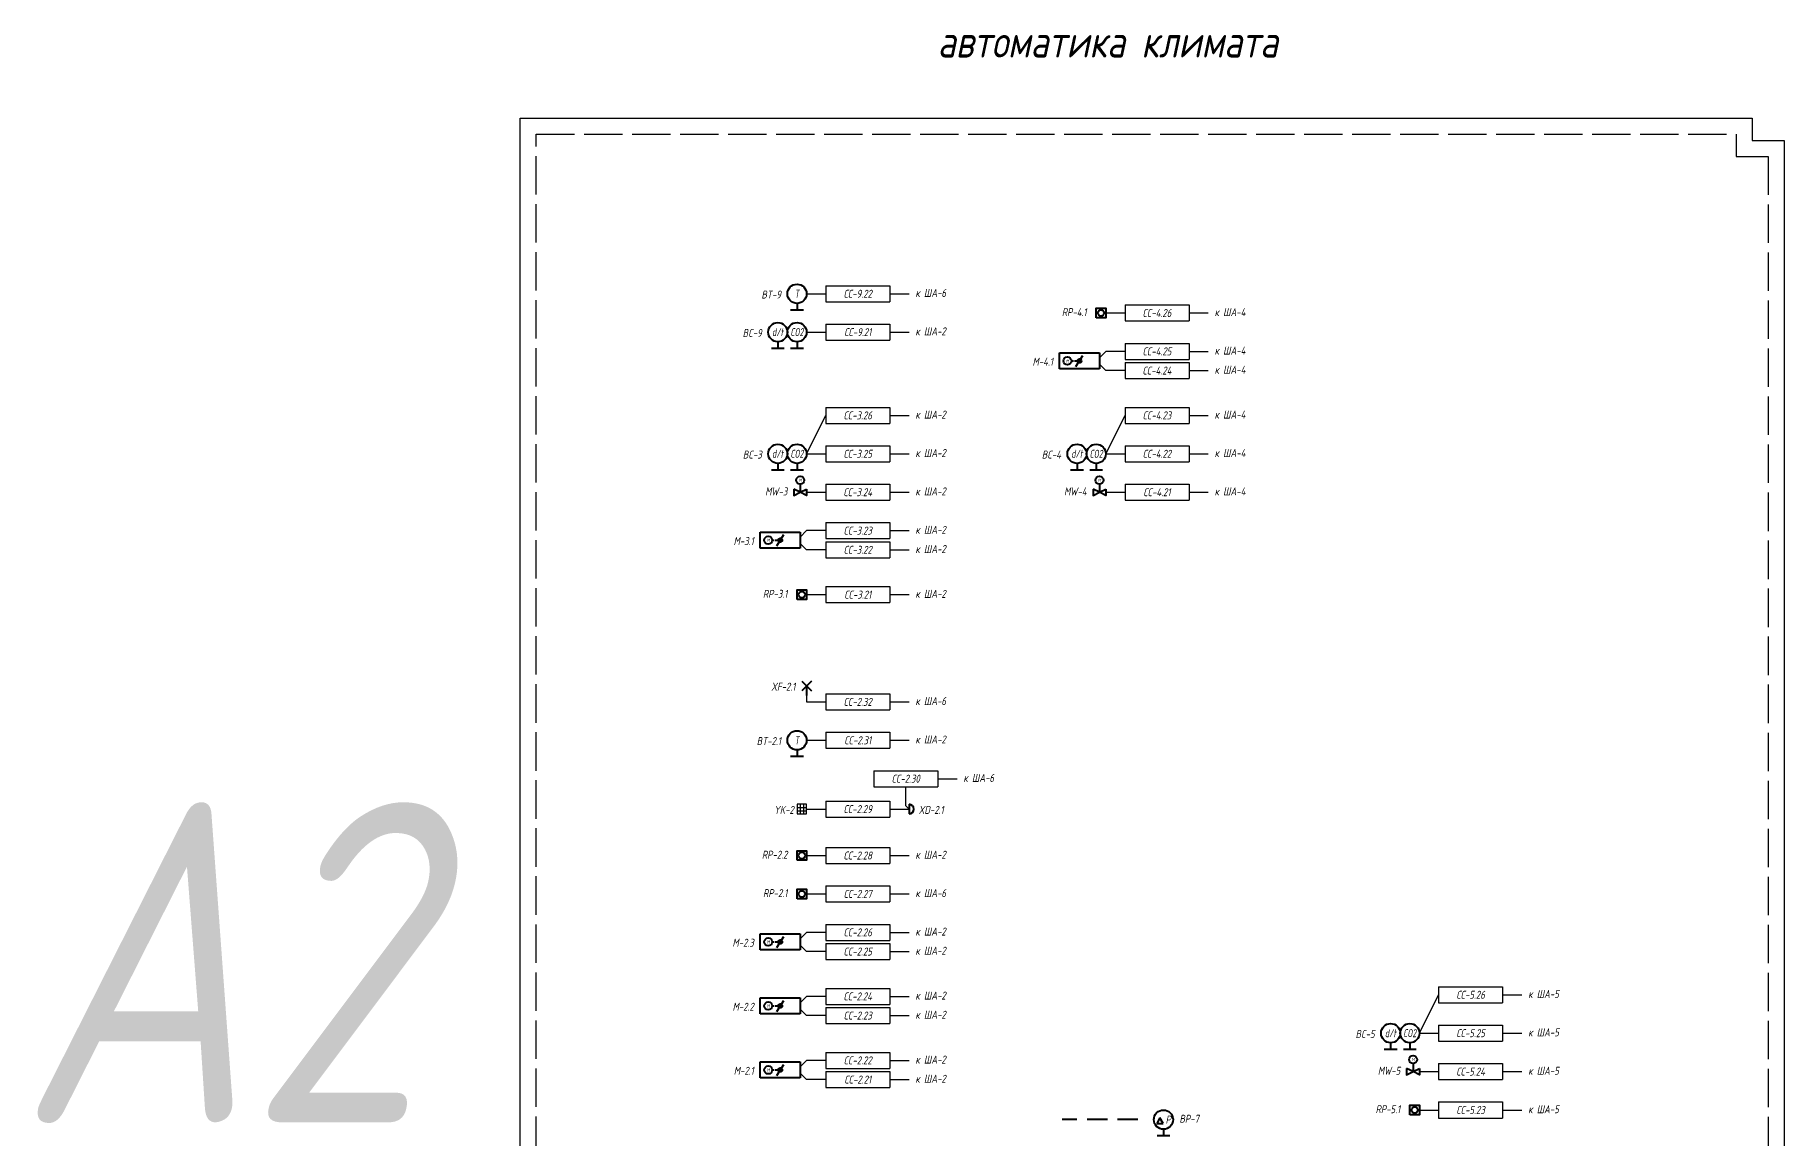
# Model space of a CAD drawing. Header units: millimetres. Extents: x -1048 to 3005, y -1068 to 487.
# Drawn here: x 1382 to 1928, y -187 to 158 of the extents above; entities that cross this region are included whole.
import ezdxf
from ezdxf.enums import TextEntityAlignment as Align

# ---------------------------------------------------------------- set-up
doc = ezdxf.new("R2010")
doc.units = ezdxf.units.MM
doc.linetypes.add('ACAD_ISO02W100', pattern=[15, 12, -3])
doc.linetypes.add('DASHED', pattern=[19.05, 12.7, -6.35])
doc.layers.add('noprint', color=2, linetype='Continuous', plot=False)
doc.styles.get("Standard").update_dxf_attribs({"font": 'arial.ttf'})
doc.styles.add('ГОСТ-ISOCPEUR', font='isocpeui.ttf', dxfattribs={"width": 0.8})
doc.linetypes.add('24AC', pattern='A,20,-5,["24AC",Standard,S=2.54,R=0,X=-5,Y=-1.27],-5', length=30)

# ---------------------------------------------------------------- blocks, each defined once
blk = doc.blocks.new('дроссель d100')
at = {"color": 0, "lineweight": -2}
for p, q in [((0, 0), (0, 100)), ((0, 100), (250, 100)), ((250, 0), (0, 0)), ((103, 15), (147, 85)), ((250, 100), (250, 0))]:
    blk.add_line(p, q, dxfattribs=at)
at = {"color": 0, "linetype": 'DASHED', "lineweight": -2}
blk.add_line((75, 50), (125, 50), dxfattribs=at)
at = {"color": 0, "lineweight": -2}
for centre, radius in [((50, 50), 25), ((125, 50), 12.5)]:
    blk.add_circle(centre, radius, dxfattribs=at)
at = {"color": 0, "lineweight": -2, "style": 'ГОСТ-ISOCPEUR', "width": 0.8}
blk.add_text('M', height=20, dxfattribs=at).set_placement((50, 50), align=Align.MIDDLE_CENTER)
blk = doc.blocks.new('*T241')
at = {"color": 0, "linetype": 'ByBlock', "lineweight": -2, "transparency": 16777216}
for p, q in [((0, 0), (20, 0)), ((0, 0), (0, -5)), ((20, 0), (20, -5)), ((0, -5), (20, -5))]:
    blk.add_line(p, q, dxfattribs=at)
at = {"color": 0, "transparency": 16777216, "insert": (10, -2.5), "char_height": 2.5, "width": 19, "attachment_point": 5, "style": 'ГОСТ-ISOCPEUR'}
blk.add_mtext('{СС-2.21}', dxfattribs=at)
blk = doc.blocks.new('*T242')
at = {"color": 0, "linetype": 'ByBlock', "lineweight": -2, "transparency": 16777216}
for p, q in [((0, 0), (20, 0)), ((0, 0), (0, -5)), ((20, 0), (20, -5)), ((0, -5), (20, -5))]:
    blk.add_line(p, q, dxfattribs=at)
at = {"color": 0, "transparency": 16777216, "insert": (10, -2.5), "char_height": 2.5, "width": 19, "attachment_point": 5, "style": 'ГОСТ-ISOCPEUR'}
blk.add_mtext('{СС-2.22}', dxfattribs=at)
blk = doc.blocks.new('*T243')
at = {"color": 0, "linetype": 'ByBlock', "lineweight": -2, "transparency": 16777216}
for p, q in [((0, 0), (20, 0)), ((0, 0), (0, -5)), ((20, 0), (20, -5)), ((0, -5), (20, -5))]:
    blk.add_line(p, q, dxfattribs=at)
at = {"color": 0, "transparency": 16777216, "insert": (10, -2.5), "char_height": 2.5, "width": 19, "attachment_point": 5, "style": 'ГОСТ-ISOCPEUR'}
blk.add_mtext('{СС-2.23}', dxfattribs=at)
blk = doc.blocks.new('*T244')
at = {"color": 0, "linetype": 'ByBlock', "lineweight": -2, "transparency": 16777216}
for p, q in [((0, 0), (20, 0)), ((0, 0), (0, -5)), ((20, 0), (20, -5)), ((0, -5), (20, -5))]:
    blk.add_line(p, q, dxfattribs=at)
at = {"color": 0, "transparency": 16777216, "insert": (10, -2.5), "char_height": 2.5, "width": 19, "attachment_point": 5, "style": 'ГОСТ-ISOCPEUR'}
blk.add_mtext('{СС-2.24}', dxfattribs=at)
blk = doc.blocks.new('*T245')
at = {"color": 0, "linetype": 'ByBlock', "lineweight": -2, "transparency": 16777216}
for p, q in [((0, 0), (20, 0)), ((0, 0), (0, -5)), ((20, 0), (20, -5)), ((0, -5), (20, -5))]:
    blk.add_line(p, q, dxfattribs=at)
at = {"color": 0, "transparency": 16777216, "insert": (10, -2.5), "char_height": 2.5, "width": 19, "attachment_point": 5, "style": 'ГОСТ-ISOCPEUR'}
blk.add_mtext('{СС-2.25}', dxfattribs=at)
blk = doc.blocks.new('*T246')
at = {"color": 0, "linetype": 'ByBlock', "lineweight": -2, "transparency": 16777216}
for p, q in [((0, 0), (20, 0)), ((0, 0), (0, -5)), ((20, 0), (20, -5)), ((0, -5), (20, -5))]:
    blk.add_line(p, q, dxfattribs=at)
at = {"color": 0, "transparency": 16777216, "insert": (10, -2.5), "char_height": 2.5, "width": 19, "attachment_point": 5, "style": 'ГОСТ-ISOCPEUR'}
blk.add_mtext('{СС-2.26}', dxfattribs=at)
blk = doc.blocks.new('регулятор')
at = {"color": 0, "lineweight": -2}
blk.add_lwpolyline([(-1.5, -1.5), (-1.5, 1.5), (1.5, 1.5), (1.5, -1.5)], close=True, dxfattribs=at)
blk.add_circle((0, 0), 1, dxfattribs=at)
blk = doc.blocks.new('*T247')
at = {"color": 0, "linetype": 'ByBlock', "lineweight": -2, "transparency": 16777216}
for p, q in [((0, 0), (20, 0)), ((0, 0), (0, -5)), ((20, 0), (20, -5)), ((0, -5), (20, -5))]:
    blk.add_line(p, q, dxfattribs=at)
at = {"color": 0, "transparency": 16777216, "insert": (10, -2.5), "char_height": 2.5, "width": 19, "attachment_point": 5, "style": 'ГОСТ-ISOCPEUR'}
blk.add_mtext('{СС-2.27}', dxfattribs=at)
blk = doc.blocks.new('*T248')
at = {"color": 0, "linetype": 'ByBlock', "lineweight": -2, "transparency": 16777216}
for p, q in [((0, 0), (20, 0)), ((0, 0), (0, -5)), ((20, 0), (20, -5)), ((0, -5), (20, -5))]:
    blk.add_line(p, q, dxfattribs=at)
at = {"color": 0, "transparency": 16777216, "insert": (10, -2.5), "char_height": 2.5, "width": 19, "attachment_point": 5, "style": 'ГОСТ-ISOCPEUR'}
blk.add_mtext('{СС-2.28}', dxfattribs=at)
blk = doc.blocks.new('клавиатура ОС')
at = {"color": 0}
for p, q in [((0, 2), (3, 2)), ((0, 1), (3, 1)), ((1, 3), (1, 0)), ((2, 3), (2, 0))]:
    blk.add_line(p, q, dxfattribs=at)
blk.add_lwpolyline([(0, 0), (3, 0), (3, 3), (0, 3)], close=True, dxfattribs=at)
blk = doc.blocks.new('коробка коммутационная')
at = {"color": 0, "lineweight": -2}
blk.add_line((0, 3), (0, 0), dxfattribs=at)
blk.add_arc((0, 1.5), 1.5, 270, 90, dxfattribs=at)
blk = doc.blocks.new('*T249')
at = {"color": 0, "linetype": 'ByBlock', "lineweight": -2, "transparency": 16777216}
for p, q in [((0, 0), (20, 0)), ((0, 0), (0, -5)), ((20, 0), (20, -5)), ((0, -5), (20, -5))]:
    blk.add_line(p, q, dxfattribs=at)
at = {"color": 0, "transparency": 16777216, "insert": (10, -2.5), "char_height": 2.5, "width": 19, "attachment_point": 5, "style": 'ГОСТ-ISOCPEUR'}
blk.add_mtext('{СС-2.29}', dxfattribs=at)
blk = doc.blocks.new('*T250')
at = {"color": 0, "linetype": 'ByBlock', "lineweight": -2, "transparency": 16777216}
for p, q in [((0, 0), (20, 0)), ((0, 0), (0, -5)), ((20, 0), (20, -5)), ((0, -5), (20, -5))]:
    blk.add_line(p, q, dxfattribs=at)
at = {"color": 0, "transparency": 16777216, "insert": (10, -2.5), "char_height": 2.5, "width": 19, "attachment_point": 5, "style": 'ГОСТ-ISOCPEUR'}
blk.add_mtext('{СС-2.30}', dxfattribs=at)
blk = doc.blocks.new('*T251')
at = {"color": 0, "linetype": 'ByBlock', "lineweight": -2, "transparency": 16777216}
for p, q in [((0, 0), (20, 0)), ((0, 0), (0, -5)), ((20, 0), (20, -5)), ((0, -5), (20, -5))]:
    blk.add_line(p, q, dxfattribs=at)
at = {"color": 0, "transparency": 16777216, "insert": (10, -2.5), "char_height": 2.5, "width": 19, "attachment_point": 5, "style": 'ГОСТ-ISOCPEUR'}
blk.add_mtext('{СС-3.21}', dxfattribs=at)
blk = doc.blocks.new('*T252')
at = {"color": 0, "linetype": 'ByBlock', "lineweight": -2, "transparency": 16777216}
for p, q in [((0, 0), (20, 0)), ((0, 0), (0, -5)), ((20, 0), (20, -5)), ((0, -5), (20, -5))]:
    blk.add_line(p, q, dxfattribs=at)
at = {"color": 0, "transparency": 16777216, "insert": (10, -2.5), "char_height": 2.5, "width": 19, "attachment_point": 5, "style": 'ГОСТ-ISOCPEUR'}
blk.add_mtext('{СС-3.22}', dxfattribs=at)
blk = doc.blocks.new('*T253')
at = {"color": 0, "linetype": 'ByBlock', "lineweight": -2, "transparency": 16777216}
for p, q in [((0, 0), (20, 0)), ((0, 0), (0, -5)), ((20, 0), (20, -5)), ((0, -5), (20, -5))]:
    blk.add_line(p, q, dxfattribs=at)
at = {"color": 0, "transparency": 16777216, "insert": (10, -2.5), "char_height": 2.5, "width": 19, "attachment_point": 5, "style": 'ГОСТ-ISOCPEUR'}
blk.add_mtext('{СС-3.23}', dxfattribs=at)
blk = doc.blocks.new('вентиль с электроприводом')
at = {"color": 0, "linetype": 'DASHED', "lineweight": -2}
blk.add_line((0, 2.5), (0, 0), dxfattribs=at)
at = {"color": 0, "lineweight": -2}
for points in [[(-2, 1), (-2, -1), (0, 0), (-2, 1)], [(2, 1), (2, -1), (0, 0), (2, 1)]]:
    blk.add_lwpolyline(points, dxfattribs=at)
blk.add_circle((0, 3.75), 1.25, dxfattribs=at)
at = {"color": 0, "lineweight": -2, "style": 'ГОСТ-ISOCPEUR', "width": 0.8}
blk.add_text('M', height=1, rotation=360, dxfattribs=at).set_placement((0, 3.75), align=Align.MIDDLE_CENTER)
blk = doc.blocks.new('*T254')
at = {"color": 0, "linetype": 'ByBlock', "lineweight": -2, "transparency": 16777216}
for p, q in [((0, 0), (20, 0)), ((0, 0), (0, -5)), ((20, 0), (20, -5)), ((0, -5), (20, -5))]:
    blk.add_line(p, q, dxfattribs=at)
at = {"color": 0, "transparency": 16777216, "insert": (10, -2.5), "char_height": 2.5, "width": 19, "attachment_point": 5, "style": 'ГОСТ-ISOCPEUR'}
blk.add_mtext('{СС-3.24}', dxfattribs=at)
blk = doc.blocks.new('датчик CO2')
at = {"color": 0, "lineweight": -2}
for p, q in [((-2, 0), (2, 0)), ((0, 2), (0, 0))]:
    blk.add_line(p, q, dxfattribs=at)
blk.add_circle((0, 5), 3, dxfattribs=at)
at = {"color": 0, "lineweight": -2, "style": 'ГОСТ-ISOCPEUR', "width": 0.6}
blk.add_text('CO2', height=2.5, rotation=360, dxfattribs=at).set_placement((-0.01, 5), align=Align.MIDDLE_CENTER)
blk = doc.blocks.new('*T255')
at = {"color": 0, "linetype": 'ByBlock', "lineweight": -2, "transparency": 16777216}
for p, q in [((0, 0), (20, 0)), ((0, 0), (0, -5)), ((20, 0), (20, -5)), ((0, -5), (20, -5))]:
    blk.add_line(p, q, dxfattribs=at)
at = {"color": 0, "transparency": 16777216, "insert": (10, -2.5), "char_height": 2.5, "width": 19, "attachment_point": 5, "style": 'ГОСТ-ISOCPEUR'}
blk.add_mtext('{СС-3.25}', dxfattribs=at)
blk = doc.blocks.new('*T256')
at = {"color": 0, "linetype": 'ByBlock', "lineweight": -2, "transparency": 16777216}
for p, q in [((0, 0), (20, 0)), ((0, 0), (0, -5)), ((20, 0), (20, -5)), ((0, -5), (20, -5))]:
    blk.add_line(p, q, dxfattribs=at)
at = {"color": 0, "transparency": 16777216, "insert": (10, -2.5), "char_height": 2.5, "width": 19, "attachment_point": 5, "style": 'ГОСТ-ISOCPEUR'}
blk.add_mtext('{СС-3.26}', dxfattribs=at)
blk = doc.blocks.new('*T257')
at = {"color": 0, "linetype": 'ByBlock', "lineweight": -2, "transparency": 16777216}
for p, q in [((0, 0), (20, 0)), ((0, 0), (0, -5)), ((20, 0), (20, -5)), ((0, -5), (20, -5))]:
    blk.add_line(p, q, dxfattribs=at)
at = {"color": 0, "transparency": 16777216, "insert": (10, -2.5), "char_height": 2.5, "width": 19, "attachment_point": 5, "style": 'ГОСТ-ISOCPEUR'}
blk.add_mtext('{СС-9.21}', dxfattribs=at)
blk = doc.blocks.new('*T258')
at = {"color": 0, "linetype": 'ByBlock', "lineweight": -2, "transparency": 16777216}
for p, q in [((0, 0), (20, 0)), ((0, 0), (0, -5)), ((20, 0), (20, -5)), ((0, -5), (20, -5))]:
    blk.add_line(p, q, dxfattribs=at)
at = {"color": 0, "transparency": 16777216, "insert": (10, -2.5), "char_height": 2.5, "width": 19, "attachment_point": 5, "style": 'ГОСТ-ISOCPEUR'}
blk.add_mtext('{СС-9.22}', dxfattribs=at)
blk = doc.blocks.new('датчик температуры')
at = {"color": 0, "lineweight": -2}
for p, q in [((-2, 0), (2, 0)), ((0, 2), (0, 0))]:
    blk.add_line(p, q, dxfattribs=at)
blk.add_circle((0, 5), 3, dxfattribs=at)
at = {"color": 0, "lineweight": -2, "style": 'ГОСТ-ISOCPEUR', "width": 0.6}
blk.add_text('T', height=2.5, rotation=360, dxfattribs=at).set_placement((-0.01, 5), align=Align.MIDDLE_CENTER)
blk = doc.blocks.new('*T264')
at = {"color": 0, "linetype": 'ByBlock', "lineweight": -2, "transparency": 16777216}
for p, q in [((0, 0), (20, 0)), ((0, 0), (0, -5)), ((20, 0), (20, -5)), ((0, -5), (20, -5))]:
    blk.add_line(p, q, dxfattribs=at)
at = {"color": 0, "transparency": 16777216, "insert": (10, -2.5), "char_height": 2.5, "width": 19, "attachment_point": 5, "style": 'ГОСТ-ISOCPEUR'}
blk.add_mtext('{СС-5.23}', dxfattribs=at)
blk = doc.blocks.new('*T265')
at = {"color": 0, "linetype": 'ByBlock', "lineweight": -2, "transparency": 16777216}
for p, q in [((0, 0), (20, 0)), ((0, 0), (0, -5)), ((20, 0), (20, -5)), ((0, -5), (20, -5))]:
    blk.add_line(p, q, dxfattribs=at)
at = {"color": 0, "transparency": 16777216, "insert": (10, -2.5), "char_height": 2.5, "width": 19, "attachment_point": 5, "style": 'ГОСТ-ISOCPEUR'}
blk.add_mtext('{СС-5.24}', dxfattribs=at)
blk = doc.blocks.new('*T266')
at = {"color": 0, "linetype": 'ByBlock', "lineweight": -2, "transparency": 16777216}
for p, q in [((0, 0), (20, 0)), ((0, 0), (0, -5)), ((20, 0), (20, -5)), ((0, -5), (20, -5))]:
    blk.add_line(p, q, dxfattribs=at)
at = {"color": 0, "transparency": 16777216, "insert": (10, -2.5), "char_height": 2.5, "width": 19, "attachment_point": 5, "style": 'ГОСТ-ISOCPEUR'}
blk.add_mtext('{СС-5.25}', dxfattribs=at)
blk = doc.blocks.new('*T267')
at = {"color": 0, "linetype": 'ByBlock', "lineweight": -2, "transparency": 16777216}
for p, q in [((0, 0), (20, 0)), ((0, 0), (0, -5)), ((20, 0), (20, -5)), ((0, -5), (20, -5))]:
    blk.add_line(p, q, dxfattribs=at)
at = {"color": 0, "transparency": 16777216, "insert": (10, -2.5), "char_height": 2.5, "width": 19, "attachment_point": 5, "style": 'ГОСТ-ISOCPEUR'}
blk.add_mtext('{СС-5.26}', dxfattribs=at)
blk = doc.blocks.new('датчик давления')
at = {"color": 0, "lineweight": -2}
for p, q in [((-1.09, 5.56), (-2.09, 3.83)), ((-0.09, 3.83), (-1.09, 5.56)), ((-2.09, 3.83), (-0.09, 3.83)), ((-2, 0), (2, 0)), ((0, 2), (0, 0))]:
    blk.add_line(p, q, dxfattribs=at)
blk.add_circle((0, 5), 3, dxfattribs=at)
at = {"color": 0, "lineweight": -2, "style": 'ГОСТ-ISOCPEUR', "width": 0.8}
blk.add_text('P', height=2.5, rotation=360, dxfattribs=at).set_placement((1.5, 5), align=Align.MIDDLE_CENTER)
blk = doc.blocks.new('*T274')
at = {"color": 0, "linetype": 'ByBlock', "lineweight": -2, "transparency": 16777216}
for p, q in [((0, 0), (20, 0)), ((0, 0), (0, -5)), ((20, 0), (20, -5)), ((0, -5), (20, -5))]:
    blk.add_line(p, q, dxfattribs=at)
at = {"color": 0, "transparency": 16777216, "insert": (10, -2.5), "char_height": 2.5, "width": 19, "attachment_point": 5, "style": 'ГОСТ-ISOCPEUR'}
blk.add_mtext('{СС-2.31}', dxfattribs=at)
blk = doc.blocks.new('*T275')
at = {"color": 0, "linetype": 'ByBlock', "lineweight": -2, "transparency": 16777216}
for p, q in [((0, 0), (20, 0)), ((0, 0), (0, -5)), ((20, 0), (20, -5)), ((0, -5), (20, -5))]:
    blk.add_line(p, q, dxfattribs=at)
at = {"color": 0, "transparency": 16777216, "insert": (10, -2.5), "char_height": 2.5, "width": 19, "attachment_point": 5, "style": 'ГОСТ-ISOCPEUR'}
blk.add_mtext('{СС-4.21}', dxfattribs=at)
blk = doc.blocks.new('*T276')
at = {"color": 0, "linetype": 'ByBlock', "lineweight": -2, "transparency": 16777216}
for p, q in [((0, 0), (20, 0)), ((0, 0), (0, -5)), ((20, 0), (20, -5)), ((0, -5), (20, -5))]:
    blk.add_line(p, q, dxfattribs=at)
at = {"color": 0, "transparency": 16777216, "insert": (10, -2.5), "char_height": 2.5, "width": 19, "attachment_point": 5, "style": 'ГОСТ-ISOCPEUR'}
blk.add_mtext('{СС-4.22}', dxfattribs=at)
blk = doc.blocks.new('*T277')
at = {"color": 0, "linetype": 'ByBlock', "lineweight": -2, "transparency": 16777216}
for p, q in [((0, 0), (20, 0)), ((0, 0), (0, -5)), ((20, 0), (20, -5)), ((0, -5), (20, -5))]:
    blk.add_line(p, q, dxfattribs=at)
at = {"color": 0, "transparency": 16777216, "insert": (10, -2.5), "char_height": 2.5, "width": 19, "attachment_point": 5, "style": 'ГОСТ-ISOCPEUR'}
blk.add_mtext('{СС-4.23}', dxfattribs=at)
blk = doc.blocks.new('*T278')
at = {"color": 0, "linetype": 'ByBlock', "lineweight": -2, "transparency": 16777216}
for p, q in [((0, 0), (20, 0)), ((0, 0), (0, -5)), ((20, 0), (20, -5)), ((0, -5), (20, -5))]:
    blk.add_line(p, q, dxfattribs=at)
at = {"color": 0, "transparency": 16777216, "insert": (10, -2.5), "char_height": 2.5, "width": 19, "attachment_point": 5, "style": 'ГОСТ-ISOCPEUR'}
blk.add_mtext('{СС-4.24}', dxfattribs=at)
blk = doc.blocks.new('*T279')
at = {"color": 0, "linetype": 'ByBlock', "lineweight": -2, "transparency": 16777216}
for p, q in [((0, 0), (20, 0)), ((0, 0), (0, -5)), ((20, 0), (20, -5)), ((0, -5), (20, -5))]:
    blk.add_line(p, q, dxfattribs=at)
at = {"color": 0, "transparency": 16777216, "insert": (10, -2.5), "char_height": 2.5, "width": 19, "attachment_point": 5, "style": 'ГОСТ-ISOCPEUR'}
blk.add_mtext('{СС-4.25}', dxfattribs=at)
blk = doc.blocks.new('*T280')
at = {"color": 0, "linetype": 'ByBlock', "lineweight": -2, "transparency": 16777216}
for p, q in [((0, 0), (20, 0)), ((0, 0), (0, -5)), ((20, 0), (20, -5)), ((0, -5), (20, -5))]:
    blk.add_line(p, q, dxfattribs=at)
at = {"color": 0, "transparency": 16777216, "insert": (10, -2.5), "char_height": 2.5, "width": 19, "attachment_point": 5, "style": 'ГОСТ-ISOCPEUR'}
blk.add_mtext('{СС-4.26}', dxfattribs=at)
blk = doc.blocks.new('*T347')
at = {"color": 0, "linetype": 'ByBlock', "lineweight": -2, "transparency": 16777216}
for p, q in [((0, 0), (20, 0)), ((0, 0), (0, -5)), ((20, 0), (20, -5)), ((0, -5), (20, -5))]:
    blk.add_line(p, q, dxfattribs=at)
at = {"color": 0, "transparency": 16777216, "insert": (10, -2.5), "char_height": 2.5, "width": 19, "attachment_point": 5, "style": 'ГОСТ-ISOCPEUR'}
blk.add_mtext('{СС-2.32}', dxfattribs=at)
blk = doc.blocks.new('стац. точка')
at = {"color": 0, "lineweight": -2}
for p, q in [((-1.5, 1.5), (1.5, -1.5)), ((1.5, 1.5), (-1.5, -1.5)), ((0, 0), (0, -3))]:
    blk.add_line(p, q, dxfattribs=at)
blk = doc.blocks.new('датчик температуры и влажности')
at = {"color": 0, "lineweight": -2}
for p, q in [((-2, 0), (2, 0)), ((0, 2), (0, 0))]:
    blk.add_line(p, q, dxfattribs=at)
blk.add_circle((0, 5), 3, dxfattribs=at)
at = {"color": 0, "lineweight": -2, "style": 'ГОСТ-ISOCPEUR', "width": 0.6}
blk.add_text('d/t', height=2.5, rotation=360, dxfattribs=at).set_placement((-0.01, 5), align=Align.MIDDLE_CENTER)

msp = doc.modelspace()

# ---------------------------------------------------------------- linework, layer by layer
at = {"ltscale": 0.2}
for p, q in [((1623, 77), (1629, 77)), ((1649, 77), (1655, 77)), ((1716.5, 71), (1722.5, 71)), ((1742.5, 71), (1748.5, 71)), ((1623, 65), (1629, 65)), ((1649, 65), (1655, 65)), ((1742.5, 59), (1748.5, 59)), ((1623, 27), (1629, 39)), ((1649, 39), (1655, 39)), ((1716.5, 27), (1722.5, 39)), ((1742.5, 39), (1748.5, 39)), ((1623, 27), (1629, 27)), ((1649, 27), (1655, 27)), ((1716.5, 27), (1722.5, 27)), ((1742.5, 27), (1748.5, 27)), ((1649, 3), (1655, 3)), ((1623, -17), (1629, -17)), ((1649, -17), (1655, -17)), ((1649, -50.5), (1655, -50.5)), ((1623, -62.5), (1629, -62.5)), ((1649, -62.5), (1655, -62.5)), ((1664, -74.5), (1670, -74.5)), ((1623, -84), (1629, -84)), ((1649, -84), (1655, -84)), ((1623, -98.5), (1629, -98.5)), ((1649, -98.5), (1655, -98.5)), ((1623, -110.5), (1629, -110.5)), ((1649, -110.5), (1655, -110.5)), ((1649, -122.5), (1655, -122.5)), ((1814.5, -154), (1820.5, -142)), ((1840.5, -142), (1846.5, -142)), ((1649, -142.5), (1655, -142.5)), ((1814.5, -154), (1820.5, -154)), ((1840.5, -154), (1846.5, -154)), ((1649, -162.5), (1655, -162.5)), ((1814.5, -178), (1820.5, -178)), ((1840.5, -178), (1846.5, -178))]:
    msp.add_line(p, q, dxfattribs=at)
at = {"linetype": '24AC', "ltscale": 0.2}
for p, q in [((1742.5, 53), (1748.5, 53)), ((1623, 15), (1629, 15)), ((1649, 15), (1655, 15)), ((1716.5, 15), (1722.5, 15)), ((1742.5, 15), (1748.5, 15)), ((1649, -3), (1655, -3)), ((1649, -128.5), (1655, -128.5)), ((1649, -148.5), (1655, -148.5)), ((1649, -168.5), (1655, -168.5)), ((1814.5, -166), (1820.5, -166)), ((1840.5, -166), (1846.5, -166))]:
    msp.add_line(p, q, dxfattribs=at)
at = {"linetype": 'DASHED', "lineweight": 40, "ltscale": 0.5}
msp.add_line((1726.5, -181), (1702.84, -181), dxfattribs=at)
for points in [[(1722.5, 59), (1716.5, 59), (1714.5, 57)], [(1629, 3), (1623, 3), (1621, 1)], [(1629, -122.5), (1623, -122.5), (1621, -124.5)], [(1629, -142.5), (1623, -142.5), (1621, -144.5)], [(1629, -162.5), (1623, -162.5), (1621, -164.5)]]:
    msp.add_lwpolyline(points)
at = {"linetype": '24AC', "ltscale": 0.2, "flags": 128}
for points in [[(1722.5, 53), (1716.5, 53), (1714.5, 55)], [(1629, -3), (1623, -3), (1621, -1)], [(1629, -128.5), (1623, -128.5), (1621, -126.5)], [(1629, -148.5), (1623, -148.5), (1621, -146.5)], [(1629, -168.5), (1623, -168.5), (1621, -166.5)]]:
    msp.add_lwpolyline(points, dxfattribs=at)
at = {"ltscale": 0.2, "flags": 128}
msp.add_lwpolyline([(1623, -48.5), (1623, -50.5), (1629, -50.5)], dxfattribs=at)
at = {"ltscale": 8, "flags": 128}
msp.add_lwpolyline([(1655, -84), (1654, -83), (1654, -77)], dxfattribs=at)
at = {"layer": 'noprint'}
msp.add_lwpolyline([(1533.5, 131.88), (1918.42, 131.88), (1918.42, 124.88), (1928.42, 124.88), (1928.42, -397), (1743.42, -397), (1743.42, -452), (1533.5, -452)], close=True, dxfattribs=at)
at = {"layer": 'noprint', "linetype": 'ACAD_ISO02W100'}
msp.add_lwpolyline([(1538.5, 126.88), (1913.42, 126.88), (1913.42, 119.88), (1923.42, 119.88), (1923.42, -392), (1738.42, -392), (1738.42, -447), (1538.5, -447)], close=True, dxfattribs=at)

# ---------------------------------------------------------------- block references
at = {"lineweight": 40}
for name, p in [('датчик температуры', (1620, 72)), ('регулятор', (1715, 71)), ('датчик температуры и влажности', (1614, 60)), ('датчик CO2', (1620, 60)), ('датчик температуры и влажности', (1614, 22)), ('датчик CO2', (1620, 22)), ('датчик температуры и влажности', (1707.5, 22)), ('датчик CO2', (1713.5, 22)), ('вентиль с электроприводом', (1621, 15)), ('вентиль с электроприводом', (1714.5, 15)), ('регулятор', (1621.5, -17)), ('датчик температуры', (1620, -67.5)), ('клавиатура ОС', (1620, -85.5)), ('коробка коммутационная', (1655, -85.5)), ('регулятор', (1621.5, -98.5)), ('регулятор', (1621.5, -110.5)), ('датчик температуры и влажности', (1805.5, -159)), ('датчик CO2', (1811.5, -159)), ('вентиль с электроприводом', (1812.5, -166)), ('датчик давления', (1734.5, -186)), ('регулятор', (1813, -178))]:
    msp.add_blockref(name, p, dxfattribs=at)
for name, p in [('*T258', (1629, 79.5)), ('*T280', (1722.5, 73.5)), ('*T257', (1629, 67.5)), ('*T279', (1722.5, 61.5)), ('*T278', (1722.5, 55.5)), ('*T256', (1629, 41.5)), ('*T277', (1722.5, 41.5)), ('*T255', (1629, 29.5)), ('*T276', (1722.5, 29.5)), ('*T254', (1629, 17.5)), ('*T275', (1722.5, 17.5)), ('*T253', (1629, 5.5)), ('*T252', (1629, -0.5)), ('*T251', (1629, -14.5)), ('*T347', (1629, -48)), ('*T274', (1629, -60)), ('*T250', (1644, -72)), ('*T249', (1629, -81.5)), ('*T248', (1629, -96)), ('*T247', (1629, -108)), ('*T246', (1629, -120)), ('*T245', (1629, -126)), ('*T244', (1629, -140)), ('*T267', (1820.5, -139.5)), ('*T243', (1629, -146)), ('*T266', (1820.5, -151.5)), ('*T242', (1629, -160)), ('*T265', (1820.5, -163.5)), ('*T241', (1629, -166)), ('*T264', (1820.5, -175.5))]:
    msp.add_blockref(name, p)
at = {"lineweight": 40, "xscale": 0.05, "yscale": 0.05, "zscale": 0.05}
for p in [(1702, 53.5), (1608.5, -2.5), (1608.5, -128), (1608.5, -148), (1608.5, -168)]:
    msp.add_blockref('дроссель d100', p, dxfattribs=at)
at = {"color": 5, "lineweight": 40}
msp.add_blockref('стац. точка', (1623, -45.5), dxfattribs=at)

# ---------------------------------------------------------------- texts
at = {"style": 'ГОСТ-ISOCPEUR', "width": 0.8}
for s, p in [('BT-9', (1615, 75.5)), ('RP-4.1', (1710.5, 70)), ('BC-9', (1609, 63.5)), ('M-4.1', (1700, 54.5)), ('BC-3', (1609, 25.5)), ('BC-4', (1702.5, 25.5)), ('MW-3', (1617, 14)), ('MW-4', (1710.5, 14)), ('M-3.1', (1606.5, -1.5)), ('RP-3.1', (1617, -18)), ('XF-2.1', (1619.5, -47)), ('BT-2.1', (1615, -64)), ('YK-2', (1619, -85.5)), ('RP-2.2', (1617, -99.5)), ('RP-2.1', (1617, -111.5)), ('M-2.3', (1606.5, -127)), ('M-2.2', (1606.5, -147)), ('BC-5', (1800.5, -155.5)), ('M-2.1', (1606.5, -167)), ('MW-5', (1808.5, -167)), ('RP-5.1', (1808.5, -179))]:
    msp.add_text(s, height=2.5, dxfattribs=at).set_placement(p, align=Align.RIGHT)
for s, p in [('к ША-6', (1657, 76)), ('к ША-4', (1750.5, 70)), ('к ША-2', (1657, 64)), ('к ША-4', (1750.5, 58)), ('к ША-4', (1750.5, 52)), ('к ША-2', (1657, 38)), ('к ША-4', (1750.5, 38)), ('к ША-2', (1657, 26)), ('к ША-4', (1750.5, 26)), ('к ША-2', (1657, 14)), ('к ША-4', (1750.5, 14)), ('к ША-2', (1657, 2)), ('к ША-2', (1657, -4)), ('к ША-2', (1657, -18)), ('к ША-6', (1657, -51.5)), ('к ША-2', (1657, -63.5)), ('к ША-6', (1672, -75.5)), ('XD-2.1', (1658, -85.5)), ('к ША-2', (1657, -99.5)), ('к ША-6', (1657, -111.5)), ('к ША-2', (1657, -123.5)), ('к ША-2', (1657, -129.5)), ('к ША-2', (1657, -143.5)), ('к ША-5', (1848.5, -143)), ('к ША-2', (1657, -149.5)), ('к ША-5', (1848.5, -155)), ('к ША-2', (1657, -163.5)), ('к ША-2', (1657, -169.5)), ('к ША-5', (1848.5, -167)), ('BP-7', (1739.5, -182)), ('к ША-5', (1848.5, -179))]:
    msp.add_text(s, height=2.5, dxfattribs=at).set_placement(p)
at = {"layer": 'noprint', "style": 'ГОСТ-ISOCPEUR', "width": 0.8}
for s, height, p in [('автоматика климата', 10, (1663.93, 150.8)), ('А2', 100, (1376.2, -181.86))]:
    msp.add_text(s, height=height, dxfattribs=at).set_placement(p)

doc.saveas('drawing.dxf')
